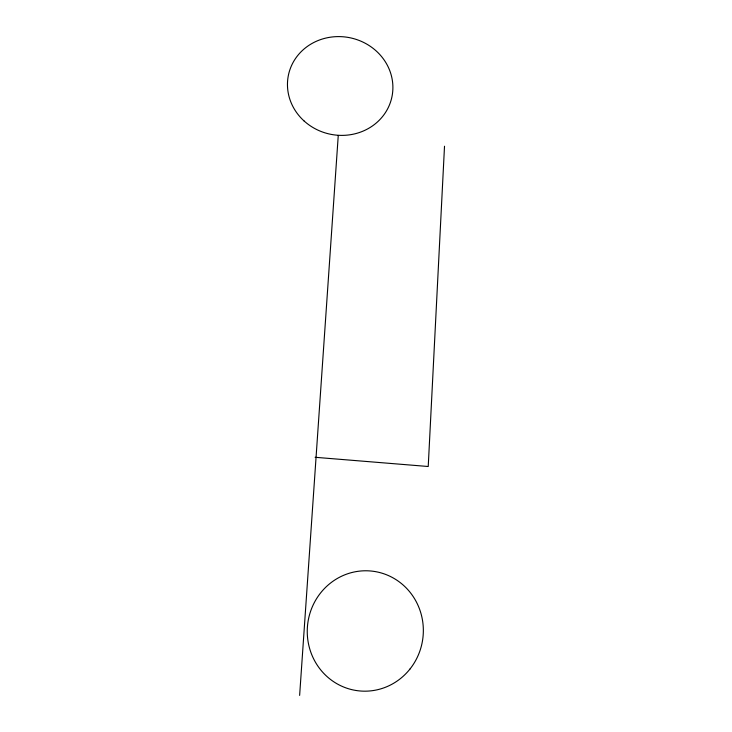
<?xml version="1.0" encoding="UTF-8"?>
<svg xmlns="http://www.w3.org/2000/svg" width="732" height="732" viewBox="0 0 732 732"><rect width="100%" height="100%" fill="white"/><g stroke="black" fill="none" stroke-linecap="round" stroke-linejoin="round"><path stroke-width="1.1" d="M444.516 146.217L428.229 466.504L315.117 457.29M299.635 695.4L338.257 135.457M409.975 669.039A60.225 58.02 -83.8 0 0 375.058 571.555A60.225 58.02 -83.8 0 0 310.862 652.34A60.225 58.02 -83.8 0 0 409.975 669.039M304.018 120.908A52.887 49.227 12.4 0 0 391.483 98.802A52.887 49.227 12.4 0 0 325.017 38.274A52.887 49.227 12.4 0 0 304.018 120.908"/></g></svg>
